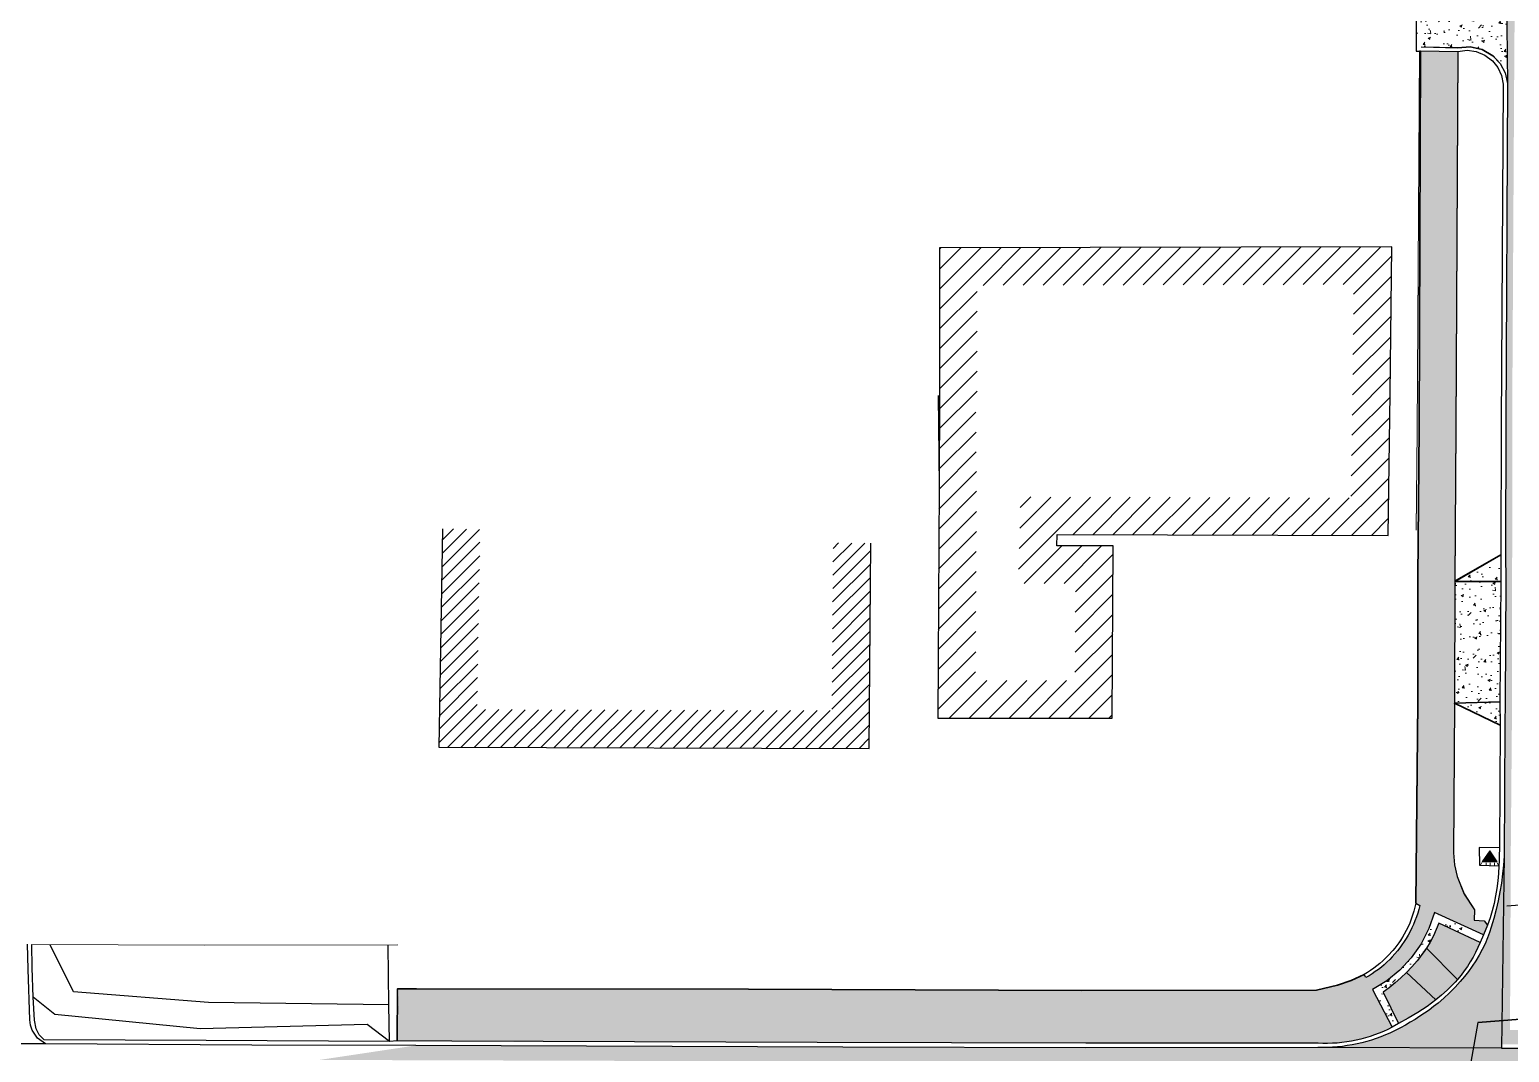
# Model space of a CAD drawing. Header units: feet. Extents: x 6437489 to 6438139, y 1883671 to 1884291.
# Drawn here: x 6437607.1 to 6437803.7, y 1884040 to 1884176.1 of the extents above; entities that cross this region are included whole.
import ezdxf

# ---------------------------------------------------------------- set-up
doc = ezdxf.new("R2010")
doc.units = ezdxf.units.FT
doc.header["$MEASUREMENT"] = 0
doc.layers.get('0').update_dxf_attribs({"color": 253})
for name, color, linetype, lineweight in [('V-DETL-PATT-BLDG-', 253, 'Continuous', 13), ('V-DETL-PATT-CONC-', 253, 'Continuous', 13), ('VF-BLDG-LINE-', 253, 'Continuous', 25), ('VF-ROAD-DRIV-LINE-', 253, 'Continuous', 35), ('VF-ROAD-STRP-WHIT-LINE-', 253, 'Continuous', 25), ('VF-TOPO-CONC-EDGE-LINE-', 253, 'Continuous', 25), ('VF-TOPO-CONC-GTFL-LINE-', 253, 'Continuous', 25), ('VF-TOPO-CONC-SWLK-LINE-', 253, 'Continuous', 25), ('VF-TOPO-CONC-TBCB-LINE-', 253, 'Continuous', 25), ('VF-TOPO-CONC-TBWK-LINE-', 253, 'Continuous', 35), ('VF-TOPO-CONC-WALL-LINE-', 253, 'Continuous', 9), ('VN-ELEC-TSIG-', 253, 'Continuous', 13)]:
    doc.layers.add(name, color=color, linetype=linetype, lineweight=lineweight)
pattern_1 = [(50, (1025.4142, -610.477), (3.586300913, -0.3137606749), [0.375, -4.125]), (355, (1025.4142, -610.477), (-0.693756668, 3.7609606685), [0.3, -3.3]), (100.45144446, (1025.713, -610.5032), (2.8925442336, 3.4471999548), [0.31870096, -3.50571056]), (46.1842, (1025.414, -609.477), (5.3362066534, -0.827596404), [0.5625, -6.1875]), (96.63563549, (1025.859, -609.546), (4.6733097284, 4.870593004), [0.47805171, -5.2585688]), (351.18416399, (1025.414, -609.477), (4.6733097253, 4.8705930013), [0.45, -4.950000005]), (21, (1025.9142, -609.727), (2.9845352606, -2.0130944533), [0.375, -4.125]), (326, (1025.9142, -609.727), (1.2165766596, 3.6257502252), [0.3, -3.3]), (71.45144474, (1026.163, -609.895), (4.2011118836, 1.612655764), [0.31870095, -3.50571056]), (37.5, (1025.4142, -610.4771), (0.06079927659, 1.66446926916), [0, -3.26, 0, -3.35, 0, -3.3125]), (7.5, (1025.4142, -610.477), (1.3153476872, 1.9720585594), [0, -1.91, 0, -3.185, 0, -1.2625]), (327.5, (1024.2992, -610.4771), (2.66911218086, -0.11277435867), [0, -1.25, 0, -3.9, 0, -5.175]), (317.5, (1023.7992, -610.477), (2.9159308467, 0.5005249117), [0, -1.625, 0, -2.59, 0, -3.675])]

# ---------------------------------------------------------------- blocks, each defined once
blk = doc.blocks.new('Traffic Signal')
at = {"color": 0}
for p, q in [((-0.0504, 0.0805), (-0.0589, 0.0958)), ((-0.05, 0.075), (0.05, 0.075)), ((0, 0), (-0.05, 0.075)), ((-0.0326, 0.0805), (-0.0326, 0.0958)), ((-0.0033, 0.0805), (-0.0033, 0.0958)), ((0.05, 0.075), (0, 0)), ((0.023, 0.0805), (0.023, 0.0958)), ((0.0524, 0.0795), (0.0609, 0.0963))]:
    blk.add_line(p, q, dxfattribs=at)
blk.add_solid([(0, 0), (0.05, 0.075), (-0.05, 0.075), (0.05, 0.075)], dxfattribs=at)

msp = doc.modelspace()

# ---------------------------------------------------------------- hatches: boundary and pattern name
at = {"layer": 'V-DETL-PATT-BLDG-'}
h = msp.add_hatch(dxfattribs=at)
h.set_pattern_fill('ANSI31', color=256, scale=15)
h.set_pattern_definition([(45, (0, 0), (-1.3258252147, 1.3258252147), [])])
h.paths.add_polyline_path([(6437788.11, 1884147.16), (6437728.03, 1884147.03), (6437728, 1884127.53), (6437727.95, 1884115.33), (6437727.78, 1884084.49), (6437738.04, 1884084.49), (6437750.96, 1884084.49), (6437751.11, 1884107.39), (6437743.6, 1884107.41), (6437743.65, 1884108.89), (6437787.62, 1884108.78), (6437787.9, 1884127.6)])
h.paths.add_polyline_path([(6437733.02, 1884142.04), (6437783.06, 1884142.15), (6437782.9, 1884127.66), (6437782.69, 1884113.79), (6437738.79, 1884113.9), (6437738.45, 1884102.41), (6437746.08, 1884102.4), (6437746, 1884089.49), (6437738.04, 1884089.49), (6437732.81, 1884089.49), (6437732.95, 1884115.34), (6437732.84, 1884126.28), (6437733, 1884127.52)], flags=16)
h = msp.add_hatch(dxfattribs=at)
h.set_pattern_fill('ANSI31', color=256, scale=10)
h.set_pattern_definition([(45, (0, 0), (-0.88388347648, 0.88388347648), [])])
h.paths.add_polyline_path([(6437718.87, 1884107.75), (6437713.87, 1884107.79), (6437713.71, 1884085.48), (6437666.56, 1884085.63), (6437666.97, 1884109.59), (6437661.97, 1884109.68), (6437661.48, 1884080.64), (6437718.67, 1884080.46)])
at = {"layer": 'V-DETL-PATT-CONC-'}
h = msp.add_hatch(dxfattribs=at)
h.set_pattern_fill('AR-CONC', color=256, scale=0.5)
h.set_pattern_definition(pattern_1)
h.paths.add_polyline_path([(6437803.03, 1884066.15), (6437802.95, 1884064.95), (6437802.84, 1884063.76), (6437802.68, 1884062.56), (6437802.49, 1884061.38), (6437802.26, 1884060.19), (6437801.99, 1884059.02), (6437801.68, 1884057.86), (6437801.34, 1884056.71), (6437801.11, 1884055.98), (6437800.85, 1884055.26), (6437800.52, 1884054.47), (6437800.14, 1884053.7), (6437799.73, 1884052.95), (6437799.28, 1884052.21), (6437798.8, 1884051.49), (6437798.29, 1884050.8), (6437797.76, 1884050.12), (6437797.21, 1884049.46), (6437796.52, 1884048.7), (6437795.8, 1884047.96), (6437795.04, 1884047.26), (6437794.26, 1884046.59), (6437793.68, 1884046.12), (6437793.08, 1884045.67), (6437792.47, 1884045.24), (6437791.85, 1884044.83), (6437791.22, 1884044.43), (6437790.57, 1884044.04), (6437789.93, 1884043.67), (6437789.27, 1884043.31), (6437788.46, 1884042.89), (6437787.87, 1884042.61), (6437787.27, 1884042.35), (6437786.66, 1884042.11), (6437786.05, 1884041.88), (6437785.42, 1884041.68), (6437784.79, 1884041.49), (6437784.15, 1884041.32), (6437783.51, 1884041.17), (6437782.86, 1884041.04), (6437782.21, 1884040.93), (6437781.56, 1884040.84), (6437780.9, 1884040.77), (6437780.25, 1884040.72), (6437779.45, 1884040.68), (6437802.68, 1884040.59)])
h.paths.add_polyline_path([(6437849.19, 1884040.44), (6437838.05, 1884040.57), (6437815.3, 1884040.61), (6437802.68, 1884040.59), (6437779.23, 1884040.68), (6437778.94, 1884040.67), (6437778.29, 1884040.68), (6437747.44, 1884040.64), (6437715.18, 1884040.73), (6437658.43, 1884040.96), (6437645.59, 1884039.03), (6437715.45, 1884038.82), (6437747.67, 1884038.73), (6437778.28, 1884038.71), (6437815.11, 1884038.71), (6437837.96, 1884038.34), (6437848.83, 1884038.41), (6437849.25, 1884038.41)])
h.paths.add_polyline_path([(6437797.28, 1884209.29), (6437797.36, 1884219.03), (6437797.12, 1884244.3), (6437792.34, 1884243.06), (6437792.48, 1884218.98), (6437792.48, 1884208.88), (6437792.55, 1884194.09), (6437797.5, 1884194.1)])
h = msp.add_hatch(dxfattribs=at)
h.set_pattern_fill('AR-CONC', color=256, scale=0.5)
h.set_pattern_definition([(50, (578.3374, -821.7086), (3.586300913, -0.3137606749), [0.375, -4.125]), (355, (578.3374, -821.7086), (-0.693756668, 3.7609606685), [0.3, -3.3]), (100.45144446, (578.6363, -821.7348), (2.8925442336, 3.4471999548), [0.31870096, -3.50571056]), (46.1842, (578.3374, -820.7086), (5.3362066534, -0.827596404), [0.5625, -6.1875]), (96.63563549, (578.782, -820.7776), (4.6733097284, 4.870593004), [0.47805171, -5.2585688]), (351.18416399, (578.3374, -820.7086), (4.6733097253, 4.8705930013), [0.45, -4.950000005]), (21, (578.8374, -820.9586), (2.9845352606, -2.0130944533), [0.375, -4.125]), (326, (578.8374, -820.9586), (1.2165766596, 3.6257502252), [0.3, -3.3]), (71.45144474, (579.086, -821.1264), (4.2011118836, 1.612655764), [0.31870095, -3.50571056]), (37.5, (578.3374, -821.7086), (0.06079927659, 1.66446926916), [0, -3.26, 0, -3.35, 0, -3.3125]), (7.5, (578.3374, -821.7086), (1.3153476872, 1.9720585594), [0, -1.91, 0, -3.185, 0, -1.2625]), (327.5, (577.2224, -821.7086), (2.66911218086, -0.11277435867), [0, -1.25, 0, -3.9, 0, -5.175]), (317.5, (576.7224, -821.7086), (2.9159308467, 0.5005249117), [0, -1.625, 0, -2.59, 0, -3.675])])
h.paths.add_polyline_path([(6437848.86, 1884045.92), (6437848.33, 1884046.36), (6437847.81, 1884046.82), (6437847.3, 1884047.29), (6437846.8, 1884047.78), (6437846.32, 1884048.27), (6437845.84, 1884048.78), (6437845.38, 1884049.29), (6437844.74, 1884050.04), (6437844.13, 1884050.8), (6437843.55, 1884051.59), (6437842.99, 1884052.39), (6437842.59, 1884053.01), (6437842.2, 1884053.64), (6437841.83, 1884054.28), (6437841.48, 1884054.92), (6437841.14, 1884055.58), (6437840.83, 1884056.25), (6437840.54, 1884056.93), (6437840.27, 1884057.61), (6437839.93, 1884058.61), (6437839.64, 1884059.62), (6437839.4, 1884060.64), (6437839.2, 1884061.68), (6437839.06, 1884062.72), (6437838.95, 1884063.77), (6437838.9, 1884064.82), (6437838.9, 1884065.87), (6437838.95, 1884081.41), (6437838.94, 1884084.31), (6437838.99, 1884092.96), (6437839.02, 1884098.75), (6437839.06, 1884101.5), (6437839.32, 1884143.21), (6437839.38, 1884169.1), (6437839.55, 1884183.96), (6437839.46, 1884199.15), (6437839.71, 1884245.6), (6437838.72, 1884245.45), (6437838.57, 1884199.14), (6437838.61, 1884183.75), (6437838.58, 1884169.11), (6437838.35, 1884143.29), (6437838.07, 1884101.61), (6437838.18, 1884098.47), (6437838.02, 1884092.96), (6437838.04, 1884084.26), (6437838, 1884081.41), (6437837.91, 1884065.87), (6437838.11, 1884055.18), (6437838.34, 1884042.79), (6437815.36, 1884042.95), (6437803.83, 1884043.03), (6437803.93, 1884066.58), (6437804.08, 1884083.98), (6437804.1, 1884103.27), (6437804.12, 1884106.71), (6437804.12, 1884124.35), (6437804.38, 1884169.27), (6437804.48, 1884183.55), (6437804.62, 1884199.17), (6437804.51, 1884210.1), (6437804.75, 1884220.21), (6437804.92, 1884242.94), (6437803.93, 1884242.81), (6437803.88, 1884219.43), (6437803.72, 1884210.35), (6437803.68, 1884199.23), (6437803.38, 1884185.53), (6437803.36, 1884183.87), (6437803.35, 1884182.52), (6437803.49, 1884169.39), (6437803.27, 1884124.08), (6437803.22, 1884106.77), (6437803.25, 1884103.21), (6437803.18, 1884087.19), (6437803.13, 1884084.02), (6437803.02, 1884066.65), (6437802.67, 1884041.09), (6437815.29, 1884041.11), (6437838.04, 1884041.07), (6437862.99, 1884040.79), (6437862.15, 1884040.83), (6437861.18, 1884040.92), (6437860.21, 1884041.05), (6437859.24, 1884041.22), (6437858.27, 1884041.43), (6437857.32, 1884041.67), (6437856.37, 1884041.96), (6437855.43, 1884042.28), (6437854.51, 1884042.64), (6437853.61, 1884043.03), (6437852.72, 1884043.46), (6437851.86, 1884043.92), (6437851.02, 1884044.42), (6437850.2, 1884044.94), (6437849.41, 1884045.5)])
h = msp.add_hatch(dxfattribs=at)
h.set_pattern_fill('AR-CONC', color=256, scale=0.5)
h.set_pattern_definition([(50, (1025.4142, -610.477), (3.586300913, -0.3137606749), [0.375, -4.125]), (355, (1025.4142, -610.477), (-0.693756668, 3.7609606685), [0.3, -3.3]), (100.45144446, (1025.713, -610.5032), (2.8925442336, 3.4471999548), [0.31870096, -3.50571056]), (46.1842, (1025.414, -609.477), (5.3362066534, -0.827596404), [0.5625, -6.1875]), (96.63563549, (1025.859, -609.546), (4.6733097284, 4.870593004), [0.47805171, -5.2585688]), (351.18416399, (1025.414, -609.477), (4.6733097253, 4.8705930013), [0.45, -4.950000005]), (21, (1025.9142, -609.727), (2.9845352606, -2.0130944533), [0.375, -4.125]), (326, (1025.9142, -609.727), (1.2165766596, 3.6257502252), [0.3, -3.3]), (71.45144474, (1026.163, -609.895), (4.2011118836, 1.612655764), [0.31870095, -3.50571056]), (37.5, (1025.4142, -610.4771), (0.06079927659, 1.66446926916), [0, -3.26, 0, -3.35, 0, -3.3125]), (7.5, (1025.4142, -610.477), (1.3153476872, 1.9720585594), [0, -1.91, 0, -3.185, 0, -1.2625]), (327.5, (1024.2992, -610.4771), (2.66911218086, -0.11277435867), [0, -1.25, 0, -3.9, 0, -5.175]), (317.5, (1023.7992, -610.477), (2.9159308467, 0.5005249117), [0, -1.625, 0, -2.59, 0, -3.675])])
h.paths.add_polyline_path([(6437803.39, 1884185.03), (6437803.69, 1884198.73), (6437803.52, 1884197.38), (6437803.01, 1884196.13), (6437802.17, 1884195.06), (6437801.21, 1884194.33), (6437800.11, 1884193.85), (6437798.93, 1884193.64), (6437792.56, 1884193.65), (6437792.54, 1884193.29), (6437791.58, 1884193.23), (6437791.41, 1884184.76), (6437791.33, 1884183.76), (6437791.34, 1884182.78), (6437791.37, 1884173.76), (6437796.9, 1884173.64), (6437798.54, 1884173.78), (6437800.14, 1884173.41), (6437801.56, 1884172.58), (6437802.53, 1884171.54), (6437803.19, 1884170.28), (6437803.5, 1884168.89), (6437803.36, 1884182.02), (6437803.37, 1884183.37)])
h.paths.add_polyline_path([(6437791.33, 1884183.76), (6437789.43, 1884183.73), (6437789.7, 1884182.79), (6437791.34, 1884182.78)])
h.paths.add_polyline_path([(6437791.41, 1884184.76), (6437789.54, 1884184.72), (6437789.43, 1884183.73), (6437791.33, 1884183.76)])
h = msp.add_hatch(dxfattribs=at)
h.set_pattern_fill('AR-CONC', color=256, scale=0.5)
h.set_pattern_definition(pattern_1)
h.paths.add_polyline_path([(6437796.62, 1884123.06), (6437796.89, 1884173.16), (6437791.94, 1884173.22), (6437791.76, 1884123.05), (6437791.56, 1884103.13), (6437791.56, 1884086.63), (6437791.31, 1884059.87), (6437791.85, 1884059.56), (6437791.71, 1884059.05), (6437791.56, 1884058.54), (6437791.39, 1884058.04), (6437791.2, 1884057.55), (6437791, 1884057.06), (6437790.78, 1884056.58), (6437790.54, 1884056.1), (6437790.29, 1884055.64), (6437790.03, 1884055.2), (6437789.76, 1884054.77), (6437789.47, 1884054.34), (6437789.17, 1884053.93), (6437788.86, 1884053.52), (6437788.53, 1884053.13), (6437788.19, 1884052.75), (6437787.84, 1884052.38), (6437787.48, 1884052.03), (6437787.11, 1884051.7), (6437786.73, 1884051.38), (6437786.34, 1884051.07), (6437785.93, 1884050.78), (6437785.52, 1884050.5), (6437785.1, 1884050.23), (6437784.67, 1884049.98), (6437784.45, 1884050.39), (6437782.72, 1884049.6), (6437780.92, 1884048.97), (6437778.13, 1884048.33), (6437746.93, 1884048.27), (6437702.62, 1884048.43), (6437656.2, 1884048.48), (6437655.96, 1884041.57), (6437650.55, 1884041.49), (6437711.74, 1884041.34), (6437747.47, 1884041.25), (6437778.33, 1884041.26), (6437778.96, 1884041.23), (6437779.59, 1884041.23), (6437780.23, 1884041.25), (6437780.86, 1884041.28), (6437781.5, 1884041.35), (6437782.13, 1884041.43), (6437782.76, 1884041.53), (6437783.39, 1884041.66), (6437784.01, 1884041.8), (6437784.63, 1884041.97), (6437785.24, 1884042.15), (6437785.84, 1884042.36), (6437786.44, 1884042.59), (6437787.02, 1884042.83), (6437787.6, 1884043.1), (6437788.16, 1884043.38), (6437785.54, 1884048.39), (6437787.45, 1884049.57), (6437789.18, 1884050.99), (6437790.7, 1884052.63), (6437792.01, 1884054.49), (6437793.05, 1884056.5), (6437793.81, 1884058.64), (6437800.29, 1884055.65), (6437800.85, 1884056.97), (6437800.4, 1884057.51), (6437799.05, 1884057.61), (6437799.09, 1884058.98), (6437797.73, 1884061.09), (6437796.81, 1884063.43), (6437796.47, 1884064.99), (6437796.33, 1884066.58), (6437796.45, 1884086.46), (6437796.51, 1884102.67)])
h = msp.add_hatch(dxfattribs=at)
h.set_pattern_fill('AR-CONC', color=256, scale=0.5)
h.set_pattern_definition(pattern_1)
h.paths.add_polyline_path([(6437845.72, 1884092.67), (6437845.71, 1884097.58), (6437839.6, 1884098.29), (6437839.61, 1884092.47), (6437839.54, 1884083.72), (6437845.71, 1884083.64)])
h.paths.add_polyline_path([(6437839.65, 1884100.95), (6437839.6, 1884098.29), (6437845.71, 1884097.58)])
h.paths.add_polyline_path([(6437845.71, 1884083.64), (6437839.54, 1884083.72), (6437839.52, 1884080.87)])
h.paths.add_polyline_path([(6437802.61, 1884102.63), (6437796.51, 1884102.67), (6437796.45, 1884086.46), (6437802.48, 1884086.64)])
h.paths.add_polyline_path([(6437802.61, 1884106.2), (6437796.51, 1884102.67), (6437802.61, 1884102.63)])
h.paths.add_polyline_path([(6437802.48, 1884086.64), (6437796.45, 1884086.46), (6437802.54, 1884083.54)])
h = msp.add_hatch(dxfattribs=at)
h.set_pattern_fill('AR-CONC', color=256, scale=0.5)
h.set_pattern_definition(pattern_1)
h.paths.add_polyline_path([(6437844.28, 1883750.53), (6437838.23, 1883750.49), (6437838.25, 1883742.64), (6437844.21, 1883742.57)])
h.paths.add_polyline_path([(6437801.32, 1883763.16), (6437795.29, 1883763.18), (6437795.16, 1883738.39), (6437801.28, 1883738.53)], flags=17)
h.paths.add_polyline_path([(6437801.62, 1883801.51), (6437795.36, 1883801.53), (6437795.39, 1883794.45), (6437801.57, 1883794.44)], flags=17)
h.paths.add_polyline_path([(6437801.57, 1883794.44), (6437795.39, 1883794.45), (6437795.38, 1883791.69), (6437801.48, 1883791.24)], flags=17)
h.paths.add_polyline_path([(6437801.65, 1883807.98), (6437795.39, 1883807.93), (6437795.36, 1883801.53), (6437801.62, 1883801.51)], flags=17)
h.paths.add_polyline_path([(6437801.57, 1883811.46), (6437795.52, 1883811.49), (6437795.39, 1883807.93), (6437801.65, 1883807.98)], flags=17)
h.paths.add_polyline_path([(6437844.49, 1883806.92), (6437838.5, 1883806.79), (6437838.48, 1883798.88), (6437844.43, 1883798.56)])
h.paths.add_polyline_path([(6437844.11, 1883856.56), (6437843.68, 1883856), (6437843.27, 1883855.43), (6437842.88, 1883854.84), (6437842.51, 1883854.25), (6437842.15, 1883853.64), (6437841.8, 1883853.03), (6437841.47, 1883852.41), (6437841.15, 1883851.78), (6437848.98, 1883850.11), (6437850.45, 1883851.58)])
h.paths.add_polyline_path([(6437847.49, 1883860.04), (6437847.02, 1883859.66), (6437846.57, 1883859.25), (6437846.13, 1883858.83), (6437845.7, 1883858.4), (6437845.29, 1883857.95), (6437844.88, 1883857.5), (6437844.11, 1883856.56), (6437850.45, 1883851.58), (6437852.2, 1883853.31)])
h.paths.add_polyline_path([(6437852.71, 1883860.73), (6437851.23, 1883860.76), (6437848.56, 1883860.8), (6437848.05, 1883860.46), (6437847.49, 1883860.04), (6437852.2, 1883853.31), (6437853.64, 1883854.8)])
h.paths.add_polyline_path([(6437798.06, 1883854.7), (6437797.71, 1883855.27), (6437797.33, 1883855.83), (6437796.93, 1883856.37), (6437790.23, 1883851.44), (6437791.65, 1883849.98), (6437799.64, 1883851.71), (6437799.04, 1883852.92), (6437798.72, 1883853.52), (6437798.4, 1883854.11)], flags=17)
h.paths.add_polyline_path([(6437796.51, 1883856.9), (6437796.07, 1883857.41), (6437795.62, 1883857.9), (6437795.14, 1883858.39), (6437794.66, 1883858.86), (6437794.16, 1883859.31), (6437793.64, 1883859.75), (6437793.12, 1883860.17), (6437788.14, 1883853.66), (6437790.23, 1883851.44), (6437796.93, 1883856.37)], flags=17)
h.paths.add_polyline_path([(6437793.12, 1883860.17), (6437792.6, 1883860.57), (6437792.06, 1883860.95), (6437791.51, 1883861.31), (6437791.1, 1883861.56), (6437790.75, 1883861.57), (6437789.72, 1883861.58), (6437789.14, 1883861.58), (6437787.83, 1883861.59), (6437787.38, 1883861.6), (6437784.81, 1883861.6), (6437783.31, 1883861.62), (6437782.82, 1883861.27), (6437780.72, 1883860.32), (6437778.47, 1883859.81), (6437740.04, 1883859.32), (6437697.1, 1883859.36), (6437681.57, 1883859.39), (6437529.26, 1883860.19), (6437530.74, 1883854.98), (6437664.87, 1883854.64), (6437666.96, 1883854.63), (6437670.59, 1883854.62), (6437674.1, 1883854.6), (6437675.78, 1883854.6), (6437679.72, 1883854.58), (6437681.7, 1883854.57), (6437696.96, 1883854.49), (6437740.75, 1883854.59), (6437771.76, 1883854.69), (6437774.65, 1883854.28), (6437777.45, 1883853.47), (6437780.1, 1883852.28), (6437782.56, 1883850.71), (6437784.78, 1883848.82), (6437786.7, 1883846.63), (6437788.31, 1883844.17), (6437789.54, 1883841.51), (6437790.39, 1883838.69), (6437790.82, 1883835.79), (6437790.84, 1883832.85), (6437790.62, 1883806.05), (6437790.44, 1883783.68), (6437790.37, 1883762.96), (6437790.35, 1883736.19), (6437789.74, 1883732.8), (6437789.61, 1883724.73), (6437777.68, 1883724.75), (6437777.72, 1883723.9), (6437777.79, 1883722.86), (6437789.63, 1883722.83), (6437789.76, 1883713.95), (6437789.76, 1883713.36), (6437790.2, 1883713.31), (6437795.01, 1883713.26), (6437795.3, 1883713.31), (6437795.6, 1883713.34), (6437795.91, 1883713.36), (6437796.22, 1883713.35), (6437796.53, 1883713.33), (6437796.84, 1883713.28), (6437797.14, 1883713.22), (6437797.45, 1883713.15), (6437797.75, 1883713.06), (6437798.04, 1883712.95), (6437798.33, 1883712.82), (6437798.6, 1883712.68), (6437798.87, 1883712.53), (6437799.12, 1883712.36), (6437799.36, 1883712.18), (6437799.59, 1883711.98), (6437799.92, 1883711.64), (6437800.22, 1883711.27), (6437800.5, 1883710.87), (6437800.73, 1883710.44), (6437800.93, 1883710), (6437801.07, 1883709.54), (6437801.13, 1883709.31), (6437801.17, 1883709.08), (6437801.2, 1883708.84), (6437801.21, 1883708.61), (6437801.2, 1883708.26), (6437801.17, 1883707.91), (6437801.23, 1883706.97), (6437801.14, 1883697.27), (6437801.24, 1883691.2), (6437801.21, 1883671.45), (6437801.77, 1883671.39), (6437803.37, 1883671.05), (6437803.68, 1883690.8), (6437803.7, 1883696.62), (6437803.74, 1883707.72), (6437803.77, 1883723.74), (6437803.82, 1883738.42), (6437803.65, 1883743.18), (6437803.8, 1883758.73), (6437803.82, 1883761.91), (6437804.03, 1883791.09), (6437804.04, 1883794.54), (6437804.09, 1883801.55), (6437804.19, 1883807.96), (6437804.33, 1883811.66), (6437804.06, 1883840.93), (6437804.11, 1883841.68), (6437804.14, 1883842.43), (6437804.14, 1883843.18), (6437804.12, 1883843.94), (6437804.07, 1883844.69), (6437804, 1883845.45), (6437803.91, 1883846.2), (6437803.79, 1883846.95), (6437803.65, 1883847.7), (6437803.49, 1883848.44), (6437803.31, 1883849.17), (6437803.1, 1883849.9), (6437802.87, 1883850.62), (6437802.62, 1883851.33), (6437802.35, 1883852.03), (6437802.05, 1883852.72), (6437801.72, 1883853.42), (6437801.36, 1883854.12), (6437800.98, 1883854.8), (6437800.58, 1883855.47), (6437800.16, 1883856.13), (6437799.72, 1883856.77), (6437799.26, 1883857.4), (6437798.78, 1883858.02), (6437798.34, 1883858.56), (6437797.88, 1883859.1), (6437797.4, 1883859.62), (6437796.92, 1883860.13), (6437796.42, 1883860.62), (6437795.9, 1883861.1), (6437795.44, 1883861.51), (6437794.08, 1883861.53), (6437793.8, 1883861.53), (6437792.9, 1883861.54), (6437791.1, 1883861.56), (6437791.51, 1883861.31), (6437792.06, 1883860.95), (6437792.6, 1883860.57), (6437793.12, 1883860.17), (6437793.64, 1883859.75), (6437794.16, 1883859.31), (6437794.66, 1883858.86), (6437795.14, 1883858.39), (6437795.62, 1883857.9), (6437796.07, 1883857.41), (6437796.51, 1883856.9), (6437796.93, 1883856.37), (6437797.33, 1883855.83), (6437797.71, 1883855.27), (6437798.06, 1883854.7), (6437798.4, 1883854.11), (6437798.72, 1883853.52), (6437799.04, 1883852.92), (6437799.64, 1883851.71), (6437800.21, 1883850.52), (6437800.48, 1883849.91), (6437800.72, 1883849.3), (6437800.89, 1883848.8), (6437801.05, 1883848.28), (6437801.19, 1883847.77), (6437801.32, 1883847.25), (6437801.43, 1883846.72), (6437801.52, 1883846.19), (6437801.6, 1883845.65), (6437801.66, 1883845.12), (6437801.71, 1883844.58), (6437801.74, 1883844.04), (6437801.75, 1883843.5), (6437801.75, 1883842.96), (6437801.73, 1883842.43), (6437801.7, 1883841.89), (6437801.65, 1883841.36), (6437801.58, 1883840.83), (6437801.57, 1883811.46), (6437801.65, 1883807.98), (6437801.62, 1883801.51), (6437801.57, 1883794.44), (6437801.48, 1883791.24), (6437801.32, 1883763.17), (6437801.32, 1883763.16), (6437801.28, 1883738.53), (6437801.28, 1883738.54), (6437800.92, 1883737.21), (6437800.21, 1883736.03), (6437799.22, 1883735.08), (6437797.98, 1883734.42), (6437796.6, 1883734.12), (6437795.2, 1883734.21), (6437795.16, 1883738.39), (6437795.29, 1883763.18), (6437795.38, 1883791.69), (6437795.39, 1883794.45), (6437795.36, 1883801.53), (6437795.39, 1883807.93), (6437795.52, 1883811.49), (6437795.69, 1883839.29), (6437795.63, 1883841.07), (6437795.89, 1883842.83), (6437796.45, 1883844.52), (6437797.52, 1883846.41), (6437798.96, 1883848.03), (6437800.72, 1883849.3), (6437800.48, 1883849.91), (6437800.21, 1883850.52), (6437799.64, 1883851.71), (6437791.65, 1883849.98), (6437790.23, 1883851.44), (6437788.14, 1883853.66)])
h.paths.add_polyline_path([(6437799.57, 1884053.98), (6437799.87, 1884054.63), (6437794.38, 1884057.24), (6437794.03, 1884056.38), (6437793.64, 1884055.53), (6437793.2, 1884054.71), (6437792.72, 1884053.91), (6437796.87, 1884049.75), (6437797.32, 1884050.3), (6437797.75, 1884050.88), (6437798.16, 1884051.47), (6437798.55, 1884052.08), (6437798.91, 1884052.7), (6437799.25, 1884053.33)])
h.paths.add_polyline_path([(6437796.54, 1884049.38), (6437796.87, 1884049.75), (6437792.72, 1884053.91), (6437792.43, 1884053.47), (6437792.13, 1884053.05), (6437791.81, 1884052.63), (6437791.49, 1884052.22), (6437790.8, 1884051.43), (6437790.08, 1884050.67), (6437793.97, 1884047.02), (6437794.74, 1884047.66), (6437795.48, 1884048.32), (6437796.2, 1884049.02)])
h.paths.add_polyline_path([(6437790.08, 1884050.67), (6437789.34, 1884049.96), (6437788.58, 1884049.28), (6437787.78, 1884048.63), (6437786.95, 1884048.03), (6437789.03, 1884043.87), (6437790.3, 1884044.6), (6437791.57, 1884045.35), (6437792.19, 1884045.74), (6437792.8, 1884046.15), (6437793.39, 1884046.57), (6437793.97, 1884047.02)])
h = msp.add_hatch(dxfattribs=at)
h.set_pattern_fill('AR-CONC', color=256, scale=0.5)
h.set_pattern_definition(pattern_1)
h.paths.add_polyline_path([(6437793.81, 1884058.64), (6437793.05, 1884056.5), (6437792.01, 1884054.49), (6437790.7, 1884052.63), (6437789.18, 1884050.99), (6437787.45, 1884049.57), (6437785.54, 1884048.39), (6437788.16, 1884043.38), (6437789.03, 1884043.87), (6437786.95, 1884048.03), (6437787.78, 1884048.63), (6437788.58, 1884049.28), (6437789.34, 1884049.96), (6437790.08, 1884050.67), (6437790.8, 1884051.43), (6437791.49, 1884052.22), (6437791.81, 1884052.63), (6437792.13, 1884053.05), (6437792.43, 1884053.47), (6437792.72, 1884053.91), (6437793.2, 1884054.71), (6437793.64, 1884055.53), (6437794.03, 1884056.38), (6437794.38, 1884057.24), (6437799.87, 1884054.63), (6437800.29, 1884055.65)])

# ---------------------------------------------------------------- linework, layer by layer
at = {"layer": 'VF-BLDG-LINE-'}
for p, q in [((6437661.97, 1884109.68), (6437661.48, 1884080.64)), ((6437718.67, 1884080.46), (6437718.87, 1884107.75)), ((6437661.48, 1884080.64), (6437718.67, 1884080.46))]:
    msp.add_line(p, q, dxfattribs=at)
for points in [[(6437728, 1884127.53), (6437727.95, 1884115.33), (6437727.78, 1884084.49), (6437738.04, 1884084.49), (6437750.96, 1884084.49), (6437751.11, 1884107.39), (6437743.6, 1884107.41), (6437743.65, 1884108.89), (6437787.62, 1884108.78), (6437787.9, 1884127.6), (6437788.11, 1884147.16), (6437728.03, 1884147.03), (6437728, 1884127.53)], [(6437727.83, 1884127.4), (6437727.95, 1884115.33), (6437727.78, 1884084.49), (6437738.04, 1884084.49), (6437750.96, 1884084.49), (6437751.11, 1884107.39), (6437743.6, 1884107.41), (6437743.65, 1884108.89), (6437787.62, 1884108.78), (6437787.9, 1884127.6), (6437788.11, 1884147.16), (6437728.03, 1884147.03), (6437728, 1884127.53)], [(6437661.97, 1884109.68), (6437661.48, 1884080.64), (6437718.67, 1884080.46), (6437718.87, 1884107.75)]]:
    msp.add_lwpolyline(points, dxfattribs=at)
at = {"layer": 'VF-ROAD-DRIV-LINE-'}
for p, q in [((6437802.61, 1884106.2), (6437796.51, 1884102.67)), ((6437796.51, 1884102.67), (6437802.61, 1884102.63)), ((6437802.48, 1884086.64), (6437796.45, 1884086.46)), ((6437796.45, 1884086.46), (6437802.54, 1884083.54))]:
    msp.add_line(p, q, dxfattribs=at)
for points in [[(6437802.61, 1884106.21), (6437796.51, 1884102.68), (6437802.61, 1884102.64)], [(6437802.48, 1884086.65), (6437796.45, 1884086.47), (6437802.54, 1884083.55)]]:
    msp.add_lwpolyline(points, dxfattribs=at)
at = {"layer": 'VF-ROAD-STRP-WHIT-LINE-'}
for p, q in [((6437803.41, 1884059.54), (6437837.82, 1884062.12)), ((6437803.41, 1884059.54), (6437837.82, 1884062.12)), ((6437799.57, 1884043.99), (6437840.38, 1884047.39)), ((6437840.38, 1884047.39), (6437799.57, 1884043.99)), ((6437799.57, 1884043.99), (6437792.78, 1884006.41)), ((6437799.57, 1884043.99), (6437792.78, 1884006.41))]:
    msp.add_line(p, q, dxfattribs=at)
at = {"layer": 'VF-TOPO-CONC-EDGE-LINE-'}
for p, q in [((6437791.34, 1884182.78), (6437791.37, 1884173.18)), ((6437791.37, 1884173.18), (6437791.79, 1884173.2)), ((6437791.79, 1884173.2), (6437791.94, 1884173.22)), ((6437792.03, 1884173.75), (6437796.9, 1884173.64)), ((6437796.9, 1884173.64), (6437798.54, 1884173.78)), ((6437798.54, 1884173.78), (6437800.14, 1884173.41)), ((6437800.14, 1884173.41), (6437801.56, 1884172.58)), ((6437801.56, 1884172.58), (6437802.53, 1884171.54)), ((6437802.53, 1884171.54), (6437803.19, 1884170.28)), ((6437803.19, 1884170.28), (6437803.5, 1884168.89)), ((6437796.51, 1884102.68), (6437796.45, 1884086.47)), ((6437796.51, 1884102.67), (6437796.45, 1884086.46)), ((6437802.43, 1884067.24), (6437799.71, 1884067.29)), ((6437799.71, 1884067.29), (6437799.77, 1884064.92)), ((6437803.03, 1884066.15), (6437802.95, 1884064.95)), ((6437799.77, 1884064.92), (6437802.36, 1884064.84)), ((6437802.84, 1884063.76), (6437802.68, 1884062.56)), ((6437802.95, 1884064.95), (6437802.84, 1884063.76)), ((6437802.49, 1884061.38), (6437802.26, 1884060.19)), ((6437802.68, 1884062.56), (6437802.49, 1884061.38)), ((6437791.31, 1884059.87), (6437791.85, 1884059.56)), ((6437791.85, 1884059.56), (6437791.71, 1884059.05)), ((6437802.26, 1884060.19), (6437801.99, 1884059.02)), ((6437791.2, 1884057.55), (6437791, 1884057.06)), ((6437791.39, 1884058.04), (6437791.2, 1884057.55)), ((6437791.56, 1884058.54), (6437791.39, 1884058.04)), ((6437791.71, 1884059.05), (6437791.56, 1884058.54)), ((6437793.81, 1884058.64), (6437793.05, 1884056.5)), ((6437800.29, 1884055.65), (6437793.81, 1884058.64)), ((6437794.38, 1884057.24), (6437794.03, 1884056.38)), ((6437799.87, 1884054.63), (6437794.38, 1884057.24)), ((6437801.68, 1884057.86), (6437801.34, 1884056.71)), ((6437801.99, 1884059.02), (6437801.68, 1884057.86)), ((6437790.03, 1884055.2), (6437789.76, 1884054.77)), ((6437790.29, 1884055.64), (6437790.03, 1884055.2)), ((6437790.54, 1884056.1), (6437790.29, 1884055.64)), ((6437790.78, 1884056.58), (6437790.54, 1884056.1)), ((6437791, 1884057.06), (6437790.78, 1884056.58)), ((6437793.05, 1884056.5), (6437792.01, 1884054.49)), ((6437793.64, 1884055.53), (6437793.2, 1884054.71)), ((6437794.03, 1884056.38), (6437793.64, 1884055.53)), ((6437800.85, 1884055.26), (6437800.52, 1884054.47)), ((6437801.11, 1884055.98), (6437800.85, 1884055.26)), ((6437801.34, 1884056.71), (6437801.11, 1884055.98)), ((6437654.85, 1884046.37), (6437654.75, 1884054.34)), ((6437788.86, 1884053.52), (6437788.53, 1884053.13)), ((6437789.17, 1884053.93), (6437788.86, 1884053.52)), ((6437789.47, 1884054.34), (6437789.17, 1884053.93)), ((6437789.76, 1884054.77), (6437789.47, 1884054.34)), ((6437792.01, 1884054.49), (6437790.7, 1884052.63)), ((6437792.43, 1884053.47), (6437792.13, 1884053.05)), ((6437792.72, 1884053.91), (6437792.43, 1884053.47)), ((6437793.2, 1884054.71), (6437792.72, 1884053.91)), ((6437792.72, 1884053.91), (6437796.87, 1884049.75)), ((6437792.72, 1884053.91), (6437796.87, 1884049.75)), ((6437800.14, 1884053.7), (6437799.73, 1884052.95)), ((6437800.52, 1884054.47), (6437800.14, 1884053.7)), ((6437786.73, 1884051.38), (6437786.34, 1884051.07)), ((6437787.11, 1884051.7), (6437786.73, 1884051.38)), ((6437787.48, 1884052.03), (6437787.11, 1884051.7)), ((6437787.84, 1884052.38), (6437787.48, 1884052.03)), ((6437788.19, 1884052.75), (6437787.84, 1884052.38)), ((6437788.53, 1884053.13), (6437788.19, 1884052.75)), ((6437790.7, 1884052.63), (6437789.18, 1884050.99)), ((6437790.8, 1884051.43), (6437790.08, 1884050.67)), ((6437791.49, 1884052.22), (6437790.8, 1884051.43)), ((6437791.81, 1884052.63), (6437791.49, 1884052.22)), ((6437792.13, 1884053.05), (6437791.81, 1884052.63)), ((6437798.8, 1884051.49), (6437798.29, 1884050.8)), ((6437799.28, 1884052.21), (6437798.8, 1884051.49)), ((6437799.73, 1884052.95), (6437799.28, 1884052.21)), ((6437784.67, 1884049.98), (6437784.45, 1884050.39)), ((6437785.1, 1884050.23), (6437784.67, 1884049.98)), ((6437785.52, 1884050.5), (6437785.1, 1884050.23)), ((6437785.93, 1884050.78), (6437785.52, 1884050.5)), ((6437787.45, 1884049.57), (6437785.54, 1884048.39)), ((6437786.34, 1884051.07), (6437785.93, 1884050.78)), ((6437789.18, 1884050.99), (6437787.45, 1884049.57)), ((6437788.58, 1884049.28), (6437787.78, 1884048.63)), ((6437789.34, 1884049.96), (6437788.58, 1884049.28)), ((6437790.08, 1884050.67), (6437789.34, 1884049.96)), ((6437793.97, 1884047.02), (6437790.08, 1884050.67)), ((6437793.97, 1884047.02), (6437790.08, 1884050.67)), ((6437797.21, 1884049.46), (6437796.52, 1884048.7)), ((6437797.76, 1884050.12), (6437797.21, 1884049.46)), ((6437798.29, 1884050.8), (6437797.76, 1884050.12)), ((6437785.54, 1884048.39), (6437788.16, 1884043.38)), ((6437787.78, 1884048.63), (6437786.95, 1884048.03)), ((6437786.95, 1884048.03), (6437789.03, 1884043.87)), ((6437795.8, 1884047.96), (6437795.04, 1884047.26)), ((6437796.52, 1884048.7), (6437795.8, 1884047.96)), ((6437793.08, 1884045.67), (6437792.47, 1884045.24)), ((6437793.68, 1884046.12), (6437793.08, 1884045.67)), ((6437794.26, 1884046.59), (6437793.68, 1884046.12)), ((6437795.04, 1884047.26), (6437794.26, 1884046.59)), ((6437789.93, 1884043.67), (6437789.27, 1884043.31)), ((6437790.57, 1884044.04), (6437789.93, 1884043.67)), ((6437791.22, 1884044.43), (6437790.57, 1884044.04)), ((6437791.85, 1884044.83), (6437791.22, 1884044.43)), ((6437792.47, 1884045.24), (6437791.85, 1884044.83)), ((6437784.79, 1884041.49), (6437784.15, 1884041.32)), ((6437785.42, 1884041.68), (6437784.79, 1884041.49)), ((6437786.05, 1884041.88), (6437785.42, 1884041.68)), ((6437786.66, 1884042.11), (6437786.05, 1884041.88)), ((6437787.27, 1884042.35), (6437786.66, 1884042.11)), ((6437787.87, 1884042.61), (6437787.27, 1884042.35)), ((6437788.46, 1884042.89), (6437787.87, 1884042.61)), ((6437789.27, 1884043.31), (6437788.46, 1884042.89)), ((6437778.94, 1884040.67), (6437778.29, 1884040.68)), ((6437779.59, 1884040.68), (6437778.94, 1884040.67)), ((6437780.25, 1884040.72), (6437779.59, 1884040.68)), ((6437780.9, 1884040.77), (6437780.25, 1884040.72)), ((6437781.56, 1884040.84), (6437780.9, 1884040.77)), ((6437782.21, 1884040.93), (6437781.56, 1884040.84)), ((6437782.86, 1884041.04), (6437782.21, 1884040.93)), ((6437783.51, 1884041.17), (6437782.86, 1884041.04)), ((6437784.15, 1884041.32), (6437783.51, 1884041.17))]:
    msp.add_line(p, q, dxfattribs=at)
for points in [[(6437791.58, 1884193.24), (6437791.41, 1884184.77), (6437791.33, 1884183.77), (6437791.34, 1884182.79), (6437791.37, 1884173.19), (6437791.79, 1884173.21), (6437791.94, 1884173.23)], [(6437792.03, 1884173.76), (6437796.9, 1884173.65), (6437798.54, 1884173.79), (6437800.14, 1884173.43), (6437801.56, 1884172.59), (6437802.53, 1884171.55), (6437803.19, 1884170.29), (6437803.5, 1884168.9)], [(6437802.43, 1884067.24), (6437799.71, 1884067.29), (6437799.77, 1884064.92), (6437802.36, 1884064.84)], [(6437791.31, 1884059.87), (6437791.85, 1884059.56), (6437791.71, 1884059.05), (6437791.56, 1884058.55), (6437791.39, 1884058.05), (6437791.2, 1884057.55), (6437791, 1884057.06), (6437790.78, 1884056.58), (6437790.54, 1884056.11), (6437790.29, 1884055.64), (6437790.03, 1884055.2), (6437789.76, 1884054.77), (6437789.47, 1884054.35), (6437789.17, 1884053.93), (6437788.86, 1884053.53), (6437788.53, 1884053.13), (6437788.19, 1884052.75), (6437787.84, 1884052.38), (6437787.48, 1884052.04), (6437787.11, 1884051.7), (6437786.73, 1884051.38), (6437786.34, 1884051.08), (6437785.93, 1884050.78), (6437785.52, 1884050.5), (6437785.1, 1884050.23), (6437784.67, 1884049.98), (6437784.45, 1884050.39)], [(6437800.29, 1884055.65), (6437793.81, 1884058.64), (6437793.05, 1884056.51), (6437792.01, 1884054.49), (6437790.7, 1884052.63), (6437789.18, 1884050.99), (6437787.44, 1884049.57), (6437785.54, 1884048.39), (6437788.16, 1884043.38)], [(6437799.87, 1884054.63), (6437794.38, 1884057.24), (6437794.03, 1884056.38), (6437793.64, 1884055.54), (6437793.2, 1884054.71), (6437792.72, 1884053.91), (6437792.43, 1884053.48), (6437792.13, 1884053.05), (6437791.81, 1884052.63), (6437791.49, 1884052.23), (6437790.8, 1884051.43), (6437790.08, 1884050.67), (6437789.34, 1884049.96), (6437788.58, 1884049.28), (6437787.78, 1884048.64), (6437786.95, 1884048.03), (6437789.03, 1884043.87)], [(6437609.22, 1884041.16), (6437608.15, 1884041.91), (6437607.43, 1884043), (6437607.22, 1884043.66), (6437607.14, 1884044.35), (6437606.92, 1884051.1), (6437606.82, 1884054.41)], [(6437654.92, 1884041.49), (6437654.85, 1884046.37), (6437630.89, 1884046.68), (6437612.92, 1884048.1), (6437609.83, 1884054.34)], [(6437654.92, 1884041.49), (6437651.95, 1884043.75), (6437629.75, 1884043.16), (6437610.43, 1884045.07), (6437607.55, 1884047.36)]]:
    msp.add_lwpolyline(points, dxfattribs=at)
at = {"layer": 'VF-TOPO-CONC-GTFL-LINE-'}
for p, q in [((6437803.36, 1884182.02), (6437803.5, 1884168.89)), ((6437803.5, 1884168.89), (6437803.28, 1884123.58)), ((6437803.28, 1884123.58), (6437803.23, 1884106.27)), ((6437803.23, 1884106.27), (6437803.26, 1884102.71)), ((6437803.26, 1884102.71), (6437803.19, 1884086.69)), ((6437803.19, 1884086.69), (6437803.14, 1884083.52)), ((6437803.14, 1884083.52), (6437803.03, 1884066.15)), ((6437803.03, 1884066.15), (6437802.68, 1884040.59)), ((6437715.18, 1884040.73), (6437658.43, 1884040.96)), ((6437747.44, 1884040.64), (6437715.18, 1884040.73)), ((6437778.29, 1884040.68), (6437747.44, 1884040.64)), ((6437802.68, 1884040.59), (6437778.29, 1884040.68)), ((6437802.68, 1884040.59), (6437815.3, 1884040.61))]:
    msp.add_line(p, q, dxfattribs=at)
msp.add_lwpolyline([(6437658.42, 1884040.96), (6437636.62, 1884040.99), (6437609.22, 1884041.16), (6437594.68, 1884041.18), (6437568.94, 1884041.22), (6437534.84, 1884041.32), (6437520.02, 1884041.3), (6437504.46, 1884041.36)], dxfattribs=at)
at = {"layer": 'VF-TOPO-CONC-SWLK-LINE-'}
for p, q in [((6437796.89, 1884173.16), (6437796.62, 1884123.06)), ((6437796.62, 1884123.06), (6437796.51, 1884102.67)), ((6437796.45, 1884086.46), (6437796.33, 1884066.58)), ((6437796.33, 1884066.58), (6437796.47, 1884064.99)), ((6437796.47, 1884064.99), (6437796.81, 1884063.43)), ((6437796.81, 1884063.43), (6437797.73, 1884061.09)), ((6437797.73, 1884061.09), (6437799.09, 1884058.98)), ((6437799.09, 1884058.98), (6437799.05, 1884057.61)), ((6437799.05, 1884057.61), (6437800.4, 1884057.51)), ((6437800.4, 1884057.51), (6437800.85, 1884056.97))]:
    msp.add_line(p, q, dxfattribs=at)
for points in [[(6437796.89, 1884173.17), (6437796.62, 1884123.07), (6437796.51, 1884102.68)], [(6437796.45, 1884086.47), (6437796.33, 1884066.58), (6437796.47, 1884064.99), (6437796.81, 1884063.43), (6437797.73, 1884061.1), (6437799.09, 1884058.98), (6437799.05, 1884057.61), (6437800.4, 1884057.51), (6437800.85, 1884056.97)]]:
    msp.add_lwpolyline(points, dxfattribs=at)
at = {"layer": 'VF-TOPO-CONC-TBCB-LINE-'}
for p, q in [((6437791.94, 1884173.22), (6437796.89, 1884173.16)), ((6437796.89, 1884173.16), (6437798.12, 1884173.31)), ((6437798.12, 1884173.31), (6437799.35, 1884173.14)), ((6437799.35, 1884173.14), (6437800.49, 1884172.66)), ((6437800.49, 1884172.66), (6437801.48, 1884171.91)), ((6437801.48, 1884171.91), (6437802.2, 1884170.99)), ((6437802.2, 1884170.99), (6437802.69, 1884169.93)), ((6437802.69, 1884169.93), (6437802.9, 1884168.78)), ((6437802.9, 1884168.78), (6437802.67, 1884123.49)), ((6437802.67, 1884123.49), (6437802.61, 1884106.2)), ((6437802.61, 1884106.2), (6437802.61, 1884102.63)), ((6437802.61, 1884102.63), (6437802.48, 1884086.64)), ((6437802.48, 1884086.64), (6437802.54, 1884083.54)), ((6437802.54, 1884083.54), (6437802.43, 1884067.24)), ((6437802.43, 1884067.24), (6437802.4, 1884066.15)), ((6437802.39, 1884065.49), (6437802.36, 1884064.84)), ((6437802.4, 1884066.15), (6437802.39, 1884065.49)), ((6437802.29, 1884063.84), (6437802.2, 1884062.84)), ((6437802.36, 1884064.84), (6437802.29, 1884063.84)), ((6437802.07, 1884061.83), (6437801.91, 1884060.84)), ((6437802.2, 1884062.84), (6437802.07, 1884061.83)), ((6437791.19, 1884059.33), (6437791.05, 1884058.8)), ((6437791.31, 1884059.87), (6437791.19, 1884059.33)), ((6437801.71, 1884059.85), (6437801.47, 1884058.88)), ((6437801.91, 1884060.84), (6437801.71, 1884059.85)), ((6437790.51, 1884057.23), (6437790.28, 1884056.72)), ((6437790.71, 1884057.74), (6437790.51, 1884057.23)), ((6437790.89, 1884058.27), (6437790.71, 1884057.74)), ((6437791.05, 1884058.8), (6437790.89, 1884058.27)), ((6437801.02, 1884057.44), (6437800.85, 1884056.97)), ((6437801.19, 1884057.91), (6437801.02, 1884057.44)), ((6437801.47, 1884058.88), (6437801.19, 1884057.91)), ((6437789.55, 1884055.36), (6437789.32, 1884054.98)), ((6437789.78, 1884055.74), (6437789.55, 1884055.36)), ((6437790.04, 1884056.23), (6437789.78, 1884055.74)), ((6437790.28, 1884056.72), (6437790.04, 1884056.23)), ((6437800.29, 1884055.65), (6437799.87, 1884054.63)), ((6437800.85, 1884056.97), (6437800.29, 1884055.65)), ((6437788.25, 1884053.57), (6437787.65, 1884052.91)), ((6437788.53, 1884053.91), (6437788.25, 1884053.57)), ((6437788.8, 1884054.26), (6437788.53, 1884053.91)), ((6437789.07, 1884054.62), (6437788.8, 1884054.26)), ((6437789.32, 1884054.98), (6437789.07, 1884054.62)), ((6437799.25, 1884053.33), (6437798.91, 1884052.7)), ((6437799.57, 1884053.98), (6437799.25, 1884053.33)), ((6437799.87, 1884054.63), (6437799.57, 1884053.98)), ((6437785.73, 1884051.23), (6437785.31, 1884050.94)), ((6437786.14, 1884051.54), (6437785.73, 1884051.23)), ((6437786.53, 1884051.86), (6437786.14, 1884051.54)), ((6437786.92, 1884052.2), (6437786.53, 1884051.86)), ((6437787.29, 1884052.55), (6437786.92, 1884052.2)), ((6437787.65, 1884052.91), (6437787.29, 1884052.55)), ((6437798.16, 1884051.47), (6437797.75, 1884050.88)), ((6437798.55, 1884052.08), (6437798.16, 1884051.47)), ((6437798.91, 1884052.7), (6437798.55, 1884052.08)), ((6437784.89, 1884050.65), (6437784.45, 1884050.39)), ((6437785.31, 1884050.94), (6437784.89, 1884050.65)), ((6437796.54, 1884049.38), (6437796.2, 1884049.02)), ((6437796.87, 1884049.75), (6437796.54, 1884049.38)), ((6437797.32, 1884050.3), (6437796.87, 1884049.75)), ((6437797.75, 1884050.88), (6437797.32, 1884050.3)), ((6437794.74, 1884047.66), (6437793.97, 1884047.02)), ((6437795.48, 1884048.32), (6437794.74, 1884047.66)), ((6437796.2, 1884049.02), (6437795.48, 1884048.32)), ((6437791.57, 1884045.35), (6437790.3, 1884044.6)), ((6437792.19, 1884045.74), (6437791.57, 1884045.35)), ((6437792.8, 1884046.15), (6437792.19, 1884045.74)), ((6437793.39, 1884046.57), (6437792.8, 1884046.15)), ((6437793.97, 1884047.02), (6437793.39, 1884046.57)), ((6437788.16, 1884043.38), (6437787.6, 1884043.1)), ((6437789.03, 1884043.87), (6437788.16, 1884043.38)), ((6437790.3, 1884044.6), (6437789.03, 1884043.87)), ((6437711.74, 1884041.34), (6437663.23, 1884041.52)), ((6437782.13, 1884041.43), (6437781.5, 1884041.35)), ((6437782.76, 1884041.53), (6437782.13, 1884041.43)), ((6437783.39, 1884041.66), (6437782.76, 1884041.53)), ((6437784.01, 1884041.8), (6437783.39, 1884041.66)), ((6437784.63, 1884041.97), (6437784.01, 1884041.8)), ((6437785.24, 1884042.15), (6437784.63, 1884041.97)), ((6437785.84, 1884042.36), (6437785.24, 1884042.15)), ((6437786.44, 1884042.59), (6437785.84, 1884042.36)), ((6437787.02, 1884042.83), (6437786.44, 1884042.59)), ((6437787.6, 1884043.1), (6437787.02, 1884042.83)), ((6437747.47, 1884041.25), (6437711.74, 1884041.34)), ((6437778.33, 1884041.26), (6437747.47, 1884041.25)), ((6437778.96, 1884041.23), (6437778.33, 1884041.26)), ((6437779.59, 1884041.23), (6437778.96, 1884041.23)), ((6437780.23, 1884041.25), (6437779.59, 1884041.23)), ((6437780.86, 1884041.28), (6437780.23, 1884041.25)), ((6437781.5, 1884041.35), (6437780.86, 1884041.28))]:
    msp.add_line(p, q, dxfattribs=at)
for points in [[(6437791.31, 1884059.87), (6437791.19, 1884059.34), (6437791.05, 1884058.8), (6437790.89, 1884058.27), (6437790.71, 1884057.75), (6437790.51, 1884057.23), (6437790.28, 1884056.73), (6437790.04, 1884056.23), (6437789.78, 1884055.74), (6437789.55, 1884055.36), (6437789.32, 1884054.99), (6437789.07, 1884054.62), (6437788.8, 1884054.26), (6437788.53, 1884053.91), (6437788.25, 1884053.57), (6437787.65, 1884052.91), (6437787.29, 1884052.55), (6437786.92, 1884052.2), (6437786.53, 1884051.87), (6437786.14, 1884051.54), (6437785.73, 1884051.23), (6437785.31, 1884050.94), (6437784.88, 1884050.66), (6437784.45, 1884050.39)], [(6437663.23, 1884041.52), (6437655.96, 1884041.57), (6437654.92, 1884041.49), (6437630.57, 1884041.61), (6437609.03, 1884041.7), (6437608.39, 1884042.35), (6437607.96, 1884043.15), (6437607.76, 1884044.3), (6437607.55, 1884047.36), (6437607.45, 1884051.26), (6437607.38, 1884054.39)]]:
    msp.add_lwpolyline(points, dxfattribs=at)
at = {"layer": 'VF-TOPO-CONC-TBWK-LINE-'}
for p, q in [((6437791.94, 1884173.22), (6437791.76, 1884123.05)), ((6437791.76, 1884123.05), (6437791.56, 1884103.13)), ((6437791.56, 1884103.13), (6437791.56, 1884086.63)), ((6437791.56, 1884086.63), (6437791.31, 1884059.87)), ((6437782.72, 1884049.6), (6437780.92, 1884048.97)), ((6437784.45, 1884050.39), (6437782.72, 1884049.6)), ((6437746.93, 1884048.27), (6437702.62, 1884048.43)), ((6437778.13, 1884048.33), (6437746.93, 1884048.27)), ((6437780.92, 1884048.97), (6437778.13, 1884048.33))]:
    msp.add_line(p, q, dxfattribs=at)
for points in [[(6437791.94, 1884173.23), (6437791.76, 1884123.06), (6437791.56, 1884103.14), (6437791.56, 1884086.64), (6437791.31, 1884059.87)], [(6437784.45, 1884050.39), (6437782.72, 1884049.6), (6437780.92, 1884048.97), (6437778.13, 1884048.33), (6437746.93, 1884048.27), (6437702.61, 1884048.43), (6437658.52, 1884048.5)], [(6437658.52, 1884048.5), (6437655.99, 1884048.49), (6437655.96, 1884041.57)]]:
    msp.add_lwpolyline(points, dxfattribs=at)
at = {"layer": 'VF-TOPO-CONC-WALL-LINE-'}
for p, q in [((6437791.79, 1884173.2), (6437791.49, 1884122.69)), ((6437791.49, 1884122.69), (6437791.36, 1884109.5))]:
    msp.add_line(p, q, dxfattribs=at)
for points in [[(6437791.79, 1884173.21), (6437791.49, 1884122.7), (6437791.36, 1884109.51)], [(6437656.02, 1884054.34), (6437630.36, 1884054.31), (6437607.38, 1884054.39)]]:
    msp.add_lwpolyline(points, dxfattribs=at)

# ---------------------------------------------------------------- block references
at = {"layer": 'VN-ELEC-TSIG-', "xscale": 20, "yscale": 20, "zscale": 20, "rotation": 180}
msp.add_blockref('Traffic Signal', (6437801.13, 1884066.86), dxfattribs=at)

doc.saveas('drawing.dxf')
